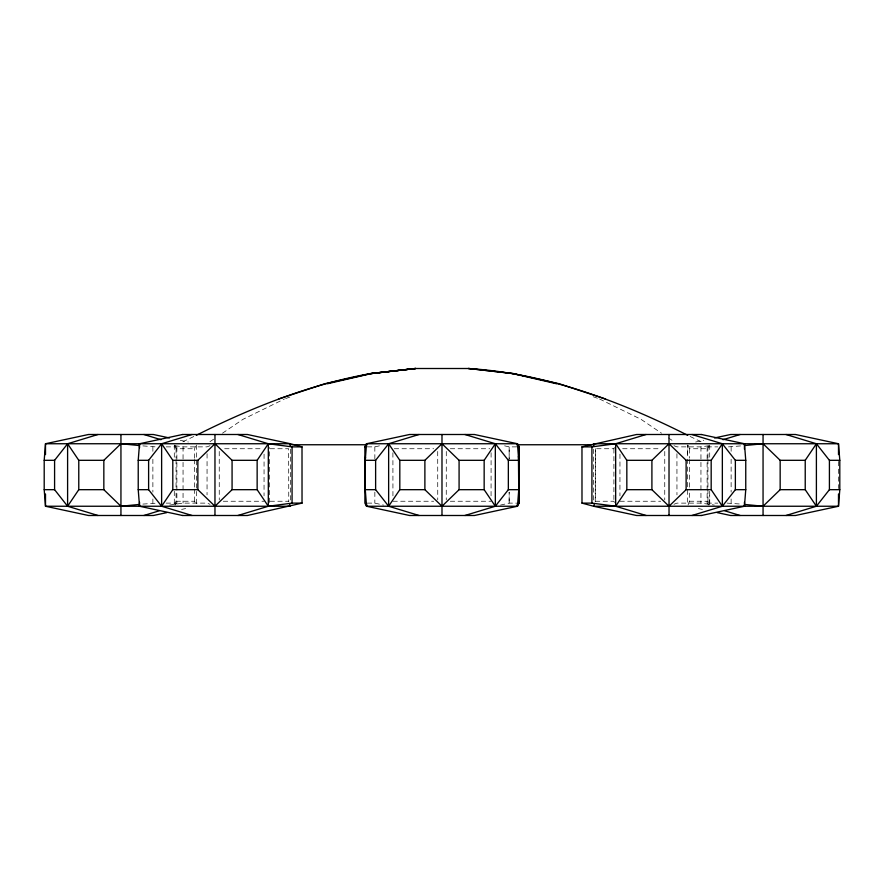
<?xml version="1.0" encoding="UTF-8"?>
<svg xmlns="http://www.w3.org/2000/svg" width="884" height="884" viewBox="0 0 884 884"><rect width="100%" height="100%" fill="white"/><g stroke="black" fill="none" stroke-linecap="round" stroke-linejoin="round"><path stroke-width="0.66" stroke-dasharray="4.42 3.31" d="M687.619 454.155L687.619 445.05L687.619 504.941M709.708 504.941L709.708 495.825M174.734 504.985L176.06 501.239L176.06 489.128M194.613 458.166L194.613 448.74L195.828 445.304M269.642 502.488L269.642 447.492M595.23 501.548L595.363 448.74L613.916 448.74L614.358 447.492M688.061 504.985L689.387 501.239L689.387 489.128M707.94 458.166L707.94 448.74L709.156 445.304M175.264 505.073L176.877 503.118L176.877 446.873L175.584 445.304M708.736 505.073L707.123 503.118L707.123 446.873L708.416 445.304M209.961 441.668L215.652 437.823M222.481 433.193L242.967 419.336L284.416 399.004M182.833 441.79L193.883 436.475M210.038 445.702L207.044 446.873L183.032 446.873L172.325 445.304M673.962 504.289L676.956 503.118L700.968 503.118L714.349 505.073M285.687 398.551L290.748 396.761M367.379 446.873L374.86 446.873L381.766 445.304M500.51 505.073L509.162 503.118L516.621 503.118M181.607 509.416L185.629 508.554M695.675 442.011L703.741 440.276M169.651 505.073L183.054 503.118L207.066 503.118L210.038 504.289M673.962 445.702L676.956 446.873L700.968 446.873L711.675 445.304M142.899 504.09L156.877 503.118M728.46 446.873L741.101 445.89M142.899 445.89L155.54 446.873M166.214 446.873L176.877 446.873M516.621 446.873L509.14 446.873L502.234 445.304M707.123 446.873L717.786 446.873M174.844 445.304L176.06 448.74L194.613 448.74M224.669 448.74L261.355 448.74M270.084 448.74L288.659 448.74L288.77 501.548M394.264 448.74L433.679 448.74M450.321 448.74L489.736 448.74M622.645 448.74L659.331 448.74M688.172 445.304L689.387 448.74L707.94 448.74M176.06 501.239L194.613 501.239L195.939 504.985M223.309 501.239L264.04 501.239M270.084 501.239L288.659 501.239M392.938 501.239L433.679 501.239M450.321 501.239L491.062 501.239M614.358 502.488L613.894 501.239L595.341 501.239L595.341 448.74M619.96 501.239L660.691 501.239M689.387 501.239L707.94 501.239L709.266 504.985M166.214 503.118L176.877 503.118M367.379 503.118L374.86 503.118L383.49 505.073M707.123 503.118L717.786 503.118M727.123 503.118L741.101 504.09M698.371 508.554L702.393 509.416M180.259 440.276L188.325 442.011M593.252 396.761L598.313 398.551M690.106 436.475L701.167 441.79M599.573 399.004L641.033 419.336L661.519 433.193M668.348 437.823L674.039 441.668M838.496 461.404L838.496 488.576M731.123 446.873L731.123 452.354M731.123 459.216L731.123 492.145M731.123 498.996L731.123 503.118M709.708 445.05L709.708 458.685M709.708 491.294L709.708 504.886M707.94 459.514L707.94 487.78M707.94 489.128L707.94 501.239M700.946 446.873L700.946 503.118M689.387 448.74L689.387 458.166M689.387 459.514L689.387 487.78M676.934 453.724L676.956 494.885M664.768 451.437L664.746 499.891M619.96 454.133L619.938 495.858M613.916 448.74L613.894 501.239M593.595 449.183L593.573 502.167M491.095 452.785L491.062 497.206M446.287 451.437L446.254 499.891M437.713 451.437L437.746 499.891M392.905 452.785L392.938 497.206M374.838 446.873L374.86 459.216M374.86 492.145L374.838 503.118M290.427 449.183L290.405 502.167M264.062 454.133L264.04 495.858M219.232 451.437L219.254 499.891M207.066 453.724L207.044 494.885M196.381 445.05L196.381 504.941M194.613 459.514L194.613 487.78M194.613 489.128L194.613 501.239M183.054 446.873L183.054 503.118M176.06 448.74L176.06 458.166M176.06 459.514L176.06 487.78M174.292 445.05L174.292 458.685M174.292 491.294L174.292 504.941M152.877 446.873L152.877 452.354M152.877 459.216L152.877 492.145M152.877 498.996L152.877 503.118M509.162 459.216L509.162 446.873L509.14 459.216M509.162 503.118L509.162 492.145L509.14 503.118"/><path stroke-width="1.33" d="M166.822 512.598L153.385 515.494L88.499 515.494L45.504 506.245L44.2 489.681L44.2 460.31L45.504 443.746L88.499 434.497L153.385 434.497L169.507 437.967M182.546 515.494L139.528 506.245L138.224 489.681L138.224 460.31L139.528 443.746L182.546 434.497M519.074 503.118L519.074 446.873L517.427 443.746L474.421 434.497L409.546 434.497L366.54 443.746L365.236 460.31L365.269 489.681L366.573 506.245L409.579 515.494L474.454 515.494L517.46 506.245L519.107 503.118L519.107 446.873L517.659 444.133M365.512 457.205L365.269 460.31L375.623 460.31L388.64 443.746L419.049 434.497M464.918 515.494L495.327 506.245L508.344 489.681L518.731 489.681L518.731 460.31L517.427 443.746L366.54 443.746L364.893 446.873L364.893 503.118L366.573 506.245L517.46 506.245L518.764 489.681L518.433 456.166M701.454 515.494L744.45 506.245L745.753 489.681L745.753 460.31L744.45 443.746L701.454 434.497M714.493 437.967L730.615 434.497L795.501 434.497L838.496 443.746L839.8 460.31L839.8 489.681L838.496 506.245L795.501 515.494L730.615 515.494L717.178 512.598M289.963 444.995L290.405 443.746L302.03 446.873M594.236 504.366L593.573 506.245L581.97 503.118L591.915 503.118L615.662 506.245L646.094 515.494M364.926 446.873L366.374 444.133M98.002 434.497L67.604 443.746L78.775 460.31L78.775 489.681L67.604 506.245L98.002 515.494M192.049 434.497L161.628 443.746L172.8 460.31L172.8 489.681L161.628 506.245L192.049 515.494M302.03 503.118L292.063 503.118L268.316 506.245L257.145 489.681L257.145 460.31L268.316 443.746L292.063 446.873L302.008 446.873L302.03 503.118L247.41 515.494L182.524 515.494M375.623 460.31L375.623 489.681L388.64 506.245L388.64 443.746L399.811 460.31L399.811 489.681L388.64 506.245L419.082 515.494M508.344 489.681L508.344 460.31L495.327 443.746L495.327 506.245L484.156 489.681L484.156 460.31L495.327 443.746L464.918 434.497M581.992 503.118L581.97 446.873L591.915 446.873L615.662 443.746L626.833 460.31L626.833 489.681L615.662 506.245L615.662 443.746L646.071 434.497M691.951 515.494L722.35 506.245L711.178 489.681L711.178 460.31L722.35 443.746L691.951 434.497M785.998 515.494L816.396 506.245L805.225 489.681L805.225 460.31L816.396 443.746L785.998 434.497M54.587 460.31L67.604 443.746L67.604 506.245L54.587 489.681L54.587 460.31L44.2 460.31M148.611 460.31L161.628 443.746L161.628 506.245L148.611 489.681L148.611 460.31L138.224 460.31M735.366 489.681L722.35 506.245L722.35 443.746L735.366 460.31L735.366 489.681L745.753 489.681M829.413 489.681L816.396 506.245L816.396 443.746L829.413 460.31L829.413 489.681L839.8 489.681M78.775 460.31L103.837 460.31L120.942 443.746L138.91 445.503M172.8 460.31L197.861 460.31L214.967 443.746L232.072 460.31L257.145 460.31M257.145 489.681L232.072 489.681L214.967 506.245L197.861 489.681L172.8 489.681M399.811 460.31L424.884 460.31L441.989 443.746L459.083 460.31L484.156 460.31M484.156 489.681L459.083 489.681L441.989 506.245L424.884 489.681L399.811 489.681M626.833 460.31L651.906 460.31L669.011 443.746L686.117 460.31L711.178 460.31M711.178 489.681L686.117 489.681L669.011 506.245L651.906 489.681L626.833 489.681M805.225 489.681L780.163 489.681L763.058 506.245L745.09 504.488M196.303 435.293C251.487 407.612 309.433 384.54 370.407 373.589M278.493 399.004L324.782 383.755L370.639 373.589L415.469 368.506L370.805 373.589M143.882 515.494L159.087 510.864M237.907 515.494L268.316 506.245L268.316 443.746L237.907 434.497M723.013 439.702L740.118 434.497M581.97 446.873L636.568 434.497L701.476 434.497M327.467 383.755L371.192 373.589L415.303 368.506M370.529 373.589L415.723 368.506M138.91 504.488L120.942 506.245L103.837 489.681L78.775 489.681M745.09 445.503L763.058 443.746L780.163 460.31L805.225 460.31M415.16 368.506L468.84 368.506L513.195 373.589M182.524 434.497L247.41 434.497L290.405 443.746L290.405 446.464M290.405 443.746L45.504 443.746L45.504 454.608M593.573 446.464L593.573 443.746L838.496 443.746L838.496 454.608M291.897 444.751L366.462 444.751M517.538 444.751L592.026 444.751M508.344 460.31L518.731 460.31M735.366 460.31L745.753 460.31M829.413 460.31L839.8 460.31M44.2 489.681L54.587 489.681M138.224 489.681L148.611 489.681M365.236 489.681L375.623 489.681M701.476 515.494L636.568 515.494L593.573 506.245L838.496 506.245L838.496 494.012M468.277 368.506C545.538 373.28 619.131 400.75 687.697 435.293M468.52 368.506L513.471 373.589L559.218 383.755L605.496 399.004M512.797 373.589L556.533 383.755M724.913 510.864L740.118 515.494M143.882 434.497L160.987 439.702M593.573 443.746L594.015 444.995M289.742 504.366L290.405 506.245L45.504 506.245L45.504 494.012M780.163 460.31L780.163 489.681M763.058 434.497L763.058 515.494M744.45 443.746L744.45 449.183M744.45 502.167L744.45 506.245M686.117 460.31L686.117 489.681M669.033 514.908L669.033 515.494L669.011 434.497M651.906 460.31L651.906 489.681M591.915 446.873L591.915 503.118M517.427 443.746L517.427 446.464M517.427 503.526L517.427 506.245M459.083 460.31L459.083 489.681M441.989 434.497L441.989 515.494M424.884 460.31L424.884 489.681M366.54 443.746L366.54 446.464M366.54 503.526L366.54 506.245M292.063 446.873L292.063 503.118M232.072 460.31L232.072 489.681M214.967 434.497L214.967 515.494M197.861 460.31L197.861 489.681M139.528 443.746L139.528 447.823M139.528 502.167L139.528 506.245M120.942 434.497L120.942 515.494M103.837 460.31L103.837 489.681"/></g></svg>
